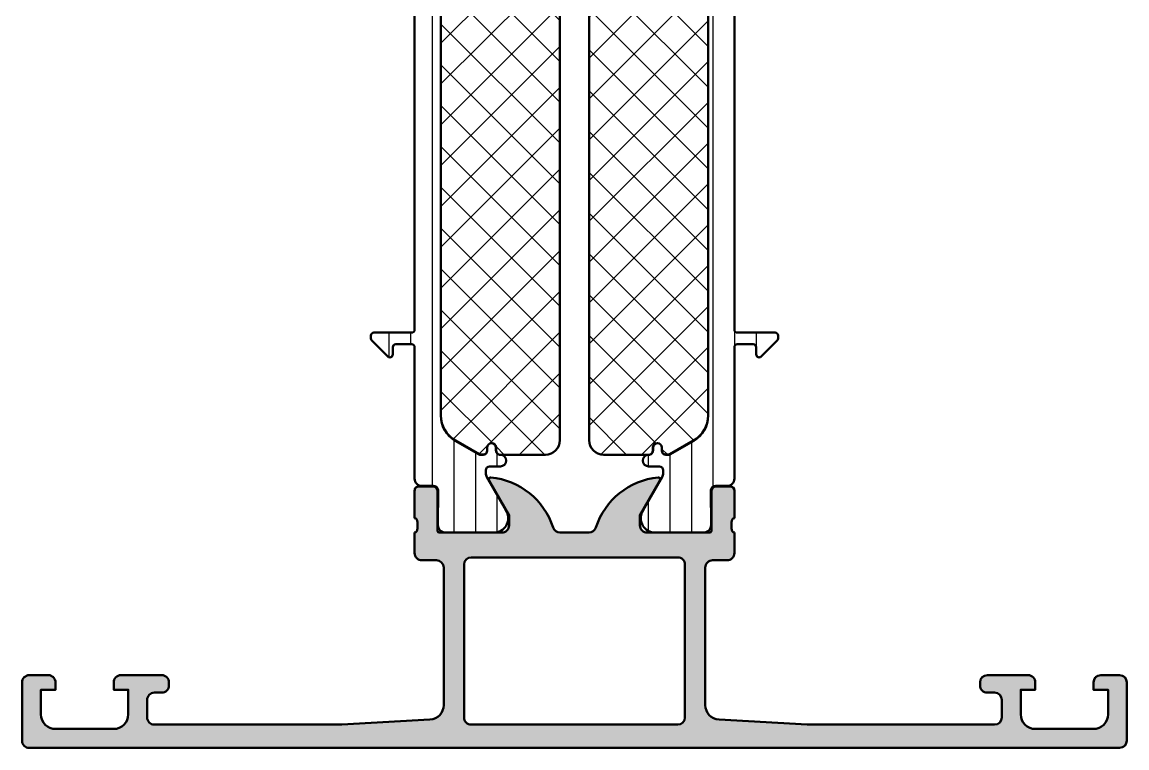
# Model space of a CAD drawing. Extents: x 0 to 76, y 0 to 99.8.
# Drawn here: x 0 to 76, y 0 to 49.9 of the extents above; entities that cross this region are included whole.
import ezdxf

# ---------------------------------------------------------------- set-up
doc = ezdxf.new("R2010")
doc.units = 0
for name, color, linetype, lineweight in [('0S-Alu contour', 7, 'Continuous', 50), ('0S-Alu hatch', 252, 'Continuous', 25), ('0S-Plastic contour', 254, 'Continuous', 50), ('0S-Plastic hatch', 253, 'Continuous', 25), ('0S-PT contour', 91, 'Continuous', 50), ('0S-PT hatch', 103, 'Continuous', 25)]:
    doc.layers.add(name, color=color, linetype=linetype, lineweight=lineweight)
pattern_1 = [(90, (0, 0), (-1.4859, 0), [])]
pattern_2 = [(135, (0, 0), (-1.403165018917055, -1.403165018917055), []), (225, (0, 0), (1.403165018917055, -1.403165018917055), [])]

# ---------------------------------------------------------------- blocks, each defined once
blk = doc.blocks.new('284611__1ABC6D96_1D42_48DE_B78B_A7A9B4398F55___48828522_964F_4CF4_84F3_9948AF1035FC_')
at = {"layer": '0S-Plastic hatch'}
h = blk.add_hatch(dxfattribs=at)
h.set_pattern_fill('ANSI31', color=256, scale=0.4680000000000001, angle=45, style=0)
h.set_pattern_definition(pattern_1)
edge = h.paths.add_edge_path()
edge.add_line((48.99999999999998, 73.59000567891636), (48.99999999999998, 64.55000000000754))
edge.add_arc((49.19999999999994, 64.55000000000753), 0.1999999999999602, 180, 269.9999999999919)
edge.add_line((49.19999999999991, 64.35000000000757), (50.29999999999596, 64.35000000000746))
edge.add_arc((50.29999999999605, 64.55000000000766), 0.2000000000001876, 269.9999999999735, 360)
edge.add_line((50.49999999999624, 64.55000000000763), (50.49999999999624, 65.05000000000751))
edge.add_ellipse((50.69999999999623, 65.05000000000753), major_axis=(-0.2000000000000028, 0), ratio=1, start_angle=224.9999999999943, end_angle=360, ccw=False)
edge.add_line((50.84142135623356, 65.19142135624483), (51.94142135623353, 64.09142135624484))
edge.add_ellipse((51.79999999999614, 63.95000000000745), major_axis=(-0.2000000000001101, 0), ratio=1, start_angle=180, end_angle=224.9999999999972, ccw=False)
edge.add_line((51.99999999999625, 63.95000000000724), (51.99999999999601, 63.75000000000738))
edge.add_ellipse((51.79999999999623, 63.75000000000731), major_axis=(-0.1999999999997897, 0), ratio=1, start_angle=89.99999999998369, end_angle=180, ccw=False)
edge.add_line((51.79999999999616, 63.55000000000752), (49.19999999999617, 63.55000000000751))
edge.add_arc((49.19999999999616, 63.35000000001129), 0.1999999999962227, 89.99999999999797, 180)
edge.add_line((48.99999999999994, 63.3500000000113), (49.00000000000001, 28.74999999999598))
edge.add_arc((49.19999999999618, 28.74999999999598), 0.199999999996173, 180, 270.0000000000021)
edge.add_line((49.19999999999618, 28.54999999999981), (51.79999999999618, 28.54999999999983))
edge.add_ellipse((51.79999999999623, 28.35000000000003), major_axis=(-0.1999999999997932, 0), ratio=1, start_angle=180, end_angle=270.0000000000122, ccw=False)
edge.add_line((51.99999999999601, 28.34999999999995), (51.99999999999625, 28.15000000000009))
edge.add_ellipse((51.79999999999617, 28.14999999999987), major_axis=(-0.2000000000000739, 0), ratio=1, start_angle=135.0000000000072, end_angle=180, ccw=False)
edge.add_line((51.94142135623355, 28.00857864376252), (50.84142135623356, 26.90857864376251))
edge.add_ellipse((50.69999999999623, 27.04999999999981), major_axis=(-0.2000000000000071, 0), ratio=1, start_angle=0, end_angle=135.0000000000036, ccw=False)
edge.add_line((50.49999999999624, 27.04999999999981), (50.49999999999624, 27.54999999999967))
edge.add_arc((50.29999999999605, 27.54999999999968), 0.2000000000001876, 0, 90.00000000002441)
edge.add_line((50.29999999999596, 27.74999999999987), (49.20000000000375, 27.74999999999977))
edge.add_arc((49.20000000000378, 27.549999999996), 0.2000000000037687, 90.00000000000813, 180)
edge.add_line((49.00000000000002, 27.549999999996), (49.00000000000002, 18.50999432108362))
edge.add_ellipse((48.50000267890918, 18.50999432108363), major_axis=(-0.4999973210908309, 0), ratio=1, start_angle=89.99969301797552, end_angle=180, ccw=False)
edge.add_line((48.5, 18.00999699999998), (47.68966866666667, 18.00999699999998))
edge.add_arc((47.68966866666668, 17.70999699999997), 0.3000000000000114, 90.00000000000136, 180)
edge.add_line((47.38966866666666, 17.70999699999997), (47.39000061706368, 15.30999861706367))
edge.add_ellipse((46.89000463962506, 15.30999597743859), major_axis=(-0.4999959774455833, 0), ratio=1, start_angle=89.99969751881412, end_angle=180.0003024817733, ccw=False)
edge.add_line((46.89000199999999, 14.80999999999997), (43.41346050190053, 14.80999999999997))
edge.add_ellipse((43.55577115089189, 15.79981807472283), major_axis=(-0.9999960709244831, 0), ratio=1, start_angle=-32.72701609983977, end_angle=81.81839194810021, ccw=False)
edge.add_line((42.71451850190053, 16.34045299999997), (44.03303535120478, 18.6241914866604))
edge.add_arc((43.60002263447442, 18.87419146095995), 0.4999999999999899, 330.0000034006552, 360.0057438232341)
edge.add_line((44.10002263196196, 18.87424158527375), (44.0999999999906, 19.0999999999824))
edge.add_arc((43.84999999997312, 19.09999999998249), 0.2500000000174793, 0, 89.99999999999349)
edge.add_line((43.84999999997314, 19.34999999999997), (43.09959336060901, 19.35))
edge.add_ellipse((43.09959336060901, 19.74925907311675), major_axis=(-0.3992590731167524, 0), ratio=1, start_angle=-90, end_angle=90, ccw=False)
edge.add_arc((43.09959336060908, 20.45000000000003), 0.3014818537665249, 269.9999999999892, 360)
edge.add_line((43.40107521437561, 20.44999999999994), (43.4010752143756, 20.65057079528623))
edge.add_ellipse((43.70050441908936, 20.6505707952862), major_axis=(-0.2994292047137605, 0), ratio=1, start_angle=180, end_angle=360, ccw=False)
edge.add_line((43.99993362380313, 20.6505707952862), (43.99993362380313, 20.44999999999994))
edge.add_arc((44.29993362380307, 20.44999999999995), 0.2999999999999474, 180, 266.6063607285442)
edge.add_line((44.28217495791463, 20.1505260782875), (44.46501280946055, 20.15052607828744))
edge.add_arc((44.4650128094603, 20.35052607828743), 0.1999999999999886, 270.0000000000712, 300.0000000000682)
edge.add_line((44.5650128094605, 20.17732099753067), (46.2, 21.12128129211019))
edge.add_arc((45.20000000000005, 22.85333209967905), 1.999999999999963, 299.9999999999989, 360)
edge.add_line((47.20000000000001, 22.85333209967903), (47.2, 69.24666790036815))
edge.add_arc((45.20000000000012, 69.24666790036811), 1.999999999999886, 0, 60.00000000000095)
edge.add_line((46.20000000000003, 70.9787187079369), (44.56501280946051, 71.92267900251662))
edge.add_arc((44.46501280946054, 71.74947392175964), 0.2000000000000472, 60.00000000001675, 90.0000000000122)
edge.add_line((44.4650128094605, 71.9494739217597), (44.28217495791465, 71.94947392175965))
edge.add_arc((44.29993362380307, 71.65000000004719), 0.2999999999999496, 93.39363927145294, 180)
edge.add_line((43.99993362380313, 71.65000000004721), (43.99993362380312, 71.44942920476097))
edge.add_ellipse((43.70050441908936, 71.44942920476096), major_axis=(-0.2994292047137605, 0), ratio=1, start_angle=0, end_angle=180, ccw=False)
edge.add_line((43.4010752143756, 71.44942920476092), (43.4010752143756, 71.65000000004713))
edge.add_arc((43.09959336060904, 71.65000000004706), 0.3014818537665604, 0, 90.00000000000406)
edge.add_ellipse((43.09959336060901, 72.35074092693038), major_axis=(-0.3992590731167667, 0), ratio=1, start_angle=-89.99999999999898, end_angle=90.00000000000102, ccw=False)
edge.add_line((43.09959336060901, 72.75000000004712), (43.84999999997311, 72.75000000004721))
edge.add_arc((43.84999999997313, 73.00000000006469), 0.2500000000174651, 269.9999999999951, 360)
edge.add_line((44.0999999999906, 73.00000000006469), (44.10002263196195, 73.22575841472624))
edge.add_arc((43.60002263447445, 73.22580853904005), 0.4999999999999393, 359.9942561767659, 389.9999965993448)
edge.add_line((44.03303535120477, 73.47580851333957), (42.71451850190053, 75.75954699999998))
edge.add_ellipse((43.55577115089189, 76.30018192527712), major_axis=(-0.9999960709244742, 0), ratio=1, start_angle=-81.8183919481005, end_angle=32.727016099839375, ccw=False)
edge.add_line((43.41346050190053, 77.28999999999996), (46.89000199999997, 77.28999999999999))
edge.add_ellipse((46.89000463962504, 76.79000402256133), major_axis=(-0.4999959774456259, 0), ratio=1, start_angle=179.9996975182268, end_angle=270.00030248118503, ccw=False)
edge.add_line((47.39000061706369, 76.79000138293628), (47.38966866666666, 74.39000299999998))
edge.add_arc((47.68966866666665, 74.39000299999998), 0.2999999999999829, 180, 270.0000000000013)
edge.add_line((47.68966866666666, 74.090003), (48.50000000000001, 74.09000299999997))
edge.add_ellipse((48.50000267890919, 73.59000567891636), major_axis=(-0.4999973210907883, 0), ratio=1, start_angle=180, end_angle=270.0003069820254, ccw=False)
at = {"layer": '0S-Plastic contour', "color": 7}
for points in [[(43.41346050190053, 77.28999999999996), (46.89000199999997, 77.28999999999999)], [(47.39000061706369, 76.79000138293628), (47.38966866666666, 74.39000299999998)], [(44.03303535120477, 73.47580851333957), (42.71451850190053, 75.75954699999998)], [(47.68966866666666, 74.090003), (48.50000000000001, 74.09000299999997)], [(44.0999999999906, 73.00000000006469), (44.10002263196195, 73.22575841472624)], [(48.99999999999998, 73.59000567891636), (48.99999999999998, 64.55000000000754)], [(43.09959336060901, 72.75000000004712), (43.84999999997311, 72.75000000004721)], [(43.4010752143756, 71.44942920476092), (43.4010752143756, 71.65000000004713)], [(43.99993362380313, 71.65000000004721), (43.99993362380312, 71.44942920476097)], [(44.4650128094605, 71.9494739217597), (44.28217495791465, 71.94947392175965)], [(46.20000000000003, 70.9787187079369), (44.56501280946051, 71.92267900251662)], [(47.20000000000001, 22.85333209967903), (47.2, 69.24666790036815)], [(50.49999999999624, 64.55000000000763), (50.49999999999624, 65.05000000000751)], [(50.84142135623356, 65.19142135624483), (51.94142135623353, 64.09142135624484)], [(49.19999999999991, 64.35000000000757), (50.29999999999596, 64.35000000000746)], [(51.99999999999625, 63.95000000000724), (51.99999999999601, 63.75000000000738)], [(48.99999999999994, 63.3500000000113), (49.00000000000001, 28.74999999999598)], [(51.79999999999616, 63.55000000000752), (49.19999999999617, 63.55000000000751)], [(49.19999999999618, 28.54999999999981), (51.79999999999618, 28.54999999999983)], [(51.99999999999601, 28.34999999999995), (51.99999999999625, 28.15000000000009)], [(49.00000000000002, 27.549999999996), (49.00000000000002, 18.50999432108362)], [(50.29999999999596, 27.74999999999987), (49.20000000000375, 27.74999999999977)], [(50.49999999999624, 27.04999999999981), (50.49999999999624, 27.54999999999967)], [(51.94142135623355, 28.00857864376252), (50.84142135623356, 26.90857864376251)], [(43.40107521437561, 20.44999999999994), (43.4010752143756, 20.65057079528623)], [(43.99993362380313, 20.6505707952862), (43.99993362380313, 20.44999999999994)], [(44.5650128094605, 20.17732099753067), (46.2, 21.12128129211019)], [(44.28217495791463, 20.1505260782875), (44.46501280946055, 20.15052607828744)], [(43.84999999997314, 19.34999999999997), (43.09959336060901, 19.35)], [(44.10002263196196, 18.87424158527375), (44.0999999999906, 19.0999999999824)], [(42.71451850190053, 16.34045299999997), (44.03303535120478, 18.6241914866604)], [(47.38966866666666, 17.70999699999997), (47.39000061706368, 15.30999861706367)], [(48.5, 18.00999699999998), (47.68966866666667, 18.00999699999998)], [(46.89000199999999, 14.80999999999997), (43.41346050190053, 14.80999999999997)]]:
    blk.add_lwpolyline(points, dxfattribs=at)
at = {"layer": '0S-Plastic contour', "color": 7, "extrusion": (0, 0, -1)}
for centre, radius, start, end in [((-43.55577115089189, 76.30018192527712), 0.9999960709244742, 327.2729839001606, 81.81839194810057), ((-46.89000463962504, 76.79000402256133), 0.4999959774456259, 89.99969751881494, 180.0003024817733), ((-48.50000267890919, 73.59000567891636), 0.4999973210907883, 89.99969301797461, 180), ((-43.09959336060901, 72.35074092693038), 0.3992590731167667, 269.999999999999, 89.99999999999898), ((-43.70050441908936, 71.44942920476096), 0.2994292047137605, 180, 0), ((-50.69999999999623, 65.05000000000753), 0.2000000000000028, 0, 135.0000000000057), ((-51.79999999999614, 63.95000000000745), 0.2000000000001101, 135.0000000000028, 180), ((-51.79999999999623, 63.75000000000731), 0.1999999999997897, 180, 270.0000000000163), ((-51.79999999999623, 28.35000000000003), 0.1999999999997932, 89.99999999998779, 180), ((-51.79999999999617, 28.14999999999987), 0.2000000000000739, 180, 224.9999999999928), ((-50.69999999999623, 27.04999999999981), 0.2000000000000071, 224.9999999999964, 0), ((-43.70050441908936, 20.6505707952862), 0.2994292047137605, 0, 180), ((-43.09959336060901, 19.74925907311675), 0.3992590731167524, 270, 90), ((-48.50000267890918, 18.50999432108363), 0.4999973210908309, 180, 270.0003069820245), ((-43.55577115089189, 15.79981807472283), 0.9999960709244831, 278.1816080518998, 32.72701609983985), ((-46.89000463962506, 15.30999597743859), 0.4999959774455833, 179.9996975182267, 270.0003024811859)]:
    blk.add_arc(centre, radius, start, end, dxfattribs=at)
at = {"layer": '0S-Plastic contour', "color": 7}
for centre, radius, start, end in [((47.68966866666665, 74.39000299999998), 0.2999999999999829, 180, 270.0000000000013), ((43.84999999997313, 73.00000000006469), 0.2500000000174651, 269.9999999999951, 0), ((43.60002263447445, 73.22580853904005), 0.4999999999999393, 359.9942561767659, 29.99999659934479), ((43.09959336060904, 71.65000000004706), 0.3014818537665604, 0, 90.00000000000406), ((44.29993362380307, 71.65000000004719), 0.2999999999999496, 93.39363927145294, 180), ((44.46501280946054, 71.74947392175964), 0.2000000000000472, 60.00000000001675, 90.0000000000122), ((45.20000000000012, 69.24666790036811), 1.999999999999886, 0, 60.00000000000095), ((49.19999999999994, 64.55000000000753), 0.1999999999999602, 180, 269.9999999999919), ((50.29999999999605, 64.55000000000766), 0.2000000000001876, 269.9999999999735, 0), ((49.19999999999616, 63.35000000001129), 0.1999999999962227, 89.99999999999797, 180), ((49.19999999999618, 28.74999999999598), 0.199999999996173, 180, 270.0000000000021), ((49.20000000000378, 27.549999999996), 0.2000000000037687, 90.00000000000813, 180), ((50.29999999999605, 27.54999999999968), 0.2000000000001876, 0, 90.00000000002441), ((45.20000000000005, 22.85333209967905), 1.999999999999963, 299.9999999999989, 0), ((43.09959336060908, 20.45000000000003), 0.3014818537665249, 269.9999999999892, 0), ((44.29993362380307, 20.44999999999995), 0.2999999999999474, 180, 266.6063607285442), ((44.4650128094603, 20.35052607828743), 0.1999999999999886, 270.0000000000712, 300.0000000000682), ((43.84999999997312, 19.09999999998249), 0.2500000000174793, 0, 89.99999999999349), ((43.60002263447442, 18.87419146095995), 0.4999999999999899, 330.0000034006552, 0.0057438232341285), ((47.68966866666668, 17.70999699999997), 0.3000000000000114, 90.00000000000136, 180)]:
    blk.add_arc(centre, radius, start, end, dxfattribs=at)
blk = doc.blocks.new('284611__B5E89534_F81C_4F9C_BC76_E27C38436B79___E66BEAA4_BAEE_4CB1_8D9A_259A2D4CEC82_')
at = {"layer": '0S-Plastic hatch'}
h = blk.add_hatch(dxfattribs=at)
h.set_pattern_fill('ANSI31', color=256, scale=0.4680000000000001, angle=45, style=0)
h.set_pattern_definition(pattern_1)
edge = h.paths.add_edge_path()
edge.add_line((27.00000000000002, 73.59000567891636), (27.00000000000001, 64.55000000000754))
edge.add_ellipse((26.80000000000003, 64.55000000000754), major_axis=(-0.1999999999999815, 0), ratio=1, start_angle=90.00000000001529, end_angle=180, ccw=False)
edge.add_line((26.80000000000009, 64.35000000000757), (25.70000000000405, 64.35000000000746))
edge.add_ellipse((25.70000000000398, 64.55000000000767), major_axis=(-0.200000000000216, 0), ratio=1, start_angle=0, end_angle=90.0000000000204, ccw=False)
edge.add_line((25.50000000000377, 64.55000000000763), (25.50000000000377, 65.05000000000751))
edge.add_arc((25.30000000000376, 65.05000000000751), 0.2000000000000135, 0, 135.0000000000007)
edge.add_line((25.15857864376644, 65.19142135624483), (24.05857864376647, 64.09142135624484))
edge.add_arc((24.20000000000383, 63.95000000000746), 0.200000000000075, 134.9999999999964, 180)
edge.add_line((24.00000000000375, 63.95000000000724), (24.000000000004, 63.75000000000738))
edge.add_arc((24.20000000000379, 63.75000000000732), 0.1999999999998039, 180, 270.0000000000143)
edge.add_line((24.20000000000384, 63.55000000000752), (26.80000000000384, 63.55000000000751))
edge.add_ellipse((26.80000000000384, 63.35000000001129), major_axis=(-0.1999999999962227, 0), ratio=1, start_angle=180, end_angle=270.000000000001, ccw=False)
edge.add_line((27.00000000000007, 63.3500000000113), (26.99999999999999, 28.74999999999598))
edge.add_ellipse((26.80000000000383, 28.74999999999597), major_axis=(-0.1999999999961588, 0), ratio=1, start_angle=89.9999999999979, end_angle=180, ccw=False)
edge.add_line((26.80000000000383, 28.54999999999981), (24.20000000000382, 28.54999999999983))
edge.add_arc((24.20000000000379, 28.35000000000003), 0.1999999999997932, 89.99999999998983, 180)
edge.add_line((24.000000000004, 28.34999999999995), (24.00000000000375, 28.15000000000009))
edge.add_arc((24.20000000000379, 28.14999999999985), 0.2000000000000348, 180, 224.9999999999985)
edge.add_line((24.05857864376645, 28.00857864376252), (25.15857864376644, 26.90857864376251))
edge.add_arc((25.30000000000376, 27.04999999999982), 0.2000000000000071, 224.9999999999978, 360)
edge.add_line((25.50000000000377, 27.04999999999981), (25.50000000000377, 27.54999999999967))
edge.add_ellipse((25.70000000000396, 27.54999999999967), major_axis=(-0.2000000000001911, 0), ratio=1, start_angle=269.9999999999746, end_angle=360, ccw=False)
edge.add_line((25.70000000000405, 27.74999999999987), (26.79999999999625, 27.74999999999977))
edge.add_ellipse((26.79999999999622, 27.54999999999599), major_axis=(-0.2000000000037723, 0), ratio=1, start_angle=180, end_angle=269.99999999999187, ccw=False)
edge.add_line((26.99999999999999, 27.549999999996), (26.99999999999999, 18.50999432108362))
edge.add_arc((27.4999973210908, 18.50999432108362), 0.4999973210908167, 180, 270.0003069820266)
edge.add_line((27.5, 18.00999699999998), (28.31033133333334, 18.00999699999998))
edge.add_ellipse((28.31033133333333, 17.70999699999997), major_axis=(-0.3000000000000043, 0), ratio=1, start_angle=180, end_angle=269.9999999999993, ccw=False)
edge.add_line((28.61033133333334, 17.70999699999997), (28.60999938293632, 15.30999861706367))
edge.add_arc((29.10999536037493, 15.30999597743859), 0.4999959774455833, 179.9996975182267, 270.0003024811859)
edge.add_line((29.10999800000001, 14.80999999999997), (32.58653949809948, 14.80999999999997))
edge.add_arc((32.44422884910813, 15.79981807472282), 0.9999960709244785, 278.1816080518995, 392.7270160998404)
edge.add_line((33.28548149809948, 16.34045299999997), (31.96696464879522, 18.6241914866604))
edge.add_ellipse((32.39997736552562, 18.87419146095996), major_axis=(-0.5000000000000199, 0), ratio=1, start_angle=-0.005743823234126921, end_angle=29.999996599344172, ccw=False)
edge.add_line((31.89997736803804, 18.87424158527375), (31.9000000000094, 19.0999999999824))
edge.add_ellipse((32.15000000002687, 19.0999999999825), major_axis=(-0.2500000000174722, 0), ratio=1, start_angle=270.0000000000049, end_angle=360, ccw=False)
edge.add_line((32.15000000002685, 19.34999999999997), (32.90040663939098, 19.35))
edge.add_arc((32.90040663939098, 19.74925907311675), 0.3992590731167524, 270, 450)
edge.add_ellipse((32.90040663939092, 20.45000000000002), major_axis=(-0.3014818537665178, 0), ratio=1, start_angle=0, end_angle=90.00000000001222, ccw=False)
edge.add_line((32.5989247856244, 20.44999999999994), (32.5989247856244, 20.65057079528623))
edge.add_arc((32.29949558091064, 20.6505707952862), 0.2994292047137605, 0, 180)
edge.add_line((32.00006637619688, 20.65057079528617), (32.00006637619688, 20.44999999999994))
edge.add_ellipse((31.70006637619693, 20.44999999999994), major_axis=(-0.2999999999999439, 0), ratio=1, start_angle=93.39363927145251, end_angle=180, ccw=False)
edge.add_line((31.71782504208535, 20.1505260782875), (31.53498719053946, 20.15052607828744))
edge.add_ellipse((31.5349871905397, 20.35052607828742), major_axis=(-0.1999999999999815, 0), ratio=1, start_angle=59.99999999993082, end_angle=89.99999999993082, ccw=False)
edge.add_line((31.4349871905395, 20.17732099753067), (29.8, 21.12128129211019))
edge.add_ellipse((30.79999999999997, 22.85333209967906), major_axis=(-1.999999999999982, 0), ratio=1, start_angle=0, end_angle=60.00000000000068, ccw=False)
edge.add_line((28.79999999999999, 22.85333209967903), (28.8, 69.24666790036815))
edge.add_ellipse((30.79999999999988, 69.24666790036811), major_axis=(-1.999999999999882, 0), ratio=1, start_angle=299.99999999999903, end_angle=360, ccw=False)
edge.add_line((29.79999999999997, 70.9787187079369), (31.43498719053949, 71.92267900251662))
edge.add_ellipse((31.53498719053946, 71.74947392175967), major_axis=(-0.2000000000000313, 0), ratio=1, start_angle=269.99999999998477, end_angle=299.9999999999835, ccw=False)
edge.add_line((31.53498719053951, 71.9494739217597), (31.71782504208535, 71.94947392175965))
edge.add_ellipse((31.70006637619693, 71.6500000000472), major_axis=(-0.2999999999999496, 0), ratio=1, start_angle=180, end_angle=266.6063607285469, ccw=False)
edge.add_line((32.00006637619688, 71.65000000004721), (32.00006637619688, 71.44942920476097))
edge.add_arc((32.29949558091064, 71.44942920476096), 0.2994292047137605, 180, 360)
edge.add_line((32.5989247856244, 71.44942920476095), (32.5989247856244, 71.65000000004713))
edge.add_ellipse((32.90040663939098, 71.65000000004704), major_axis=(-0.3014818537665818, 0), ratio=1, start_angle=269.99999999999864, end_angle=360, ccw=False)
edge.add_arc((32.90040663939099, 72.35074092693037), 0.3992590731167667, 270, 450)
edge.add_line((32.90040663939099, 72.75000000004712), (32.15000000002689, 72.75000000004721))
edge.add_ellipse((32.15000000002686, 73.00000000006466), major_axis=(-0.2500000000174509, 0), ratio=1, start_angle=0, end_angle=90.00000000000648, ccw=False)
edge.add_line((31.9000000000094, 73.0000000000647), (31.89997736803805, 73.22575841472624))
edge.add_ellipse((32.39997736552555, 73.22580853904003), major_axis=(-0.4999999999999464, 0), ratio=1, start_angle=-29.99999659934622, end_angle=0.005743823234126921, ccw=False)
edge.add_line((31.96696464879523, 73.47580851333957), (33.28548149809947, 75.75954699999998))
edge.add_arc((32.44422884910812, 76.30018192527713), 0.9999960709244565, 327.2729839001598, 441.8183919481008)
edge.add_line((32.58653949809946, 77.28999999999996), (29.10999800000003, 77.28999999999999))
edge.add_arc((29.10999536037495, 76.79000402256135), 0.4999959774456117, 89.99969751881414, 180.0003024817733)
edge.add_line((28.60999938293631, 76.79000138293628), (28.61033133333334, 74.39000299999998))
edge.add_ellipse((28.31033133333333, 74.390003), major_axis=(-0.3000000000000043, 0), ratio=1, start_angle=90.00000000000199, end_angle=180, ccw=False)
edge.add_line((28.31033133333334, 74.090003), (27.5, 74.09000299999997))
edge.add_arc((27.4999973210908, 73.59000567891637), 0.4999973210907741, 89.99969301797381, 180)
at = {"layer": '0S-Plastic contour', "color": 7}
for points in [[(28.60999938293631, 76.79000138293628), (28.61033133333334, 74.39000299999998)], [(32.58653949809946, 77.28999999999996), (29.10999800000003, 77.28999999999999)], [(31.96696464879523, 73.47580851333957), (33.28548149809947, 75.75954699999998)], [(28.31033133333334, 74.090003), (27.5, 74.09000299999997)], [(27.00000000000002, 73.59000567891636), (27.00000000000001, 64.55000000000754)], [(31.9000000000094, 73.0000000000647), (31.89997736803805, 73.22575841472624)], [(32.90040663939099, 72.75000000004712), (32.15000000002689, 72.75000000004721)], [(29.79999999999997, 70.9787187079369), (31.43498719053949, 71.92267900251662)], [(31.53498719053951, 71.9494739217597), (31.71782504208535, 71.94947392175965)], [(32.00006637619688, 71.65000000004721), (32.00006637619688, 71.44942920476097)], [(32.5989247856244, 71.44942920476095), (32.5989247856244, 71.65000000004713)], [(28.79999999999999, 22.85333209967903), (28.8, 69.24666790036815)], [(25.15857864376644, 65.19142135624483), (24.05857864376647, 64.09142135624484)], [(25.50000000000377, 64.55000000000763), (25.50000000000377, 65.05000000000751)], [(24.00000000000375, 63.95000000000724), (24.000000000004, 63.75000000000738)], [(26.80000000000009, 64.35000000000757), (25.70000000000405, 64.35000000000746)], [(24.20000000000384, 63.55000000000752), (26.80000000000384, 63.55000000000751)], [(27.00000000000007, 63.3500000000113), (26.99999999999999, 28.74999999999598)], [(24.000000000004, 28.34999999999995), (24.00000000000375, 28.15000000000009)], [(26.80000000000383, 28.54999999999981), (24.20000000000382, 28.54999999999983)], [(24.05857864376645, 28.00857864376252), (25.15857864376644, 26.90857864376251)], [(25.50000000000377, 27.04999999999981), (25.50000000000377, 27.54999999999967)], [(25.70000000000405, 27.74999999999987), (26.79999999999625, 27.74999999999977)], [(26.99999999999999, 27.549999999996), (26.99999999999999, 18.50999432108362)], [(31.4349871905395, 20.17732099753067), (29.8, 21.12128129211019)], [(32.00006637619688, 20.65057079528617), (32.00006637619688, 20.44999999999994)], [(32.5989247856244, 20.44999999999994), (32.5989247856244, 20.65057079528623)], [(31.71782504208535, 20.1505260782875), (31.53498719053946, 20.15052607828744)], [(31.89997736803804, 18.87424158527375), (31.9000000000094, 19.0999999999824)], [(32.15000000002685, 19.34999999999997), (32.90040663939098, 19.35)], [(33.28548149809948, 16.34045299999997), (31.96696464879522, 18.6241914866604)], [(27.5, 18.00999699999998), (28.31033133333334, 18.00999699999998)], [(28.61033133333334, 17.70999699999997), (28.60999938293632, 15.30999861706367)], [(29.10999800000001, 14.80999999999997), (32.58653949809948, 14.80999999999997)]]:
    blk.add_lwpolyline(points, dxfattribs=at)
for centre, radius, start, end in [((29.10999536037495, 76.79000402256135), 0.4999959774456117, 89.99969751881414, 180.0003024817733), ((32.44422884910812, 76.30018192527713), 0.9999960709244565, 327.2729839001598, 81.81839194810085), ((27.4999973210908, 73.59000567891637), 0.4999973210907741, 89.99969301797381, 180), ((32.90040663939099, 72.35074092693037), 0.3992590731167667, 270, 90), ((32.29949558091064, 71.44942920476096), 0.2994292047137605, 180, 0), ((25.30000000000376, 65.05000000000751), 0.2000000000000135, 0, 135.0000000000007), ((24.20000000000383, 63.95000000000746), 0.200000000000075, 134.9999999999964, 180), ((24.20000000000379, 63.75000000000732), 0.1999999999998039, 180, 270.0000000000143), ((24.20000000000379, 28.35000000000003), 0.1999999999997932, 89.99999999998983, 180), ((24.20000000000379, 28.14999999999985), 0.2000000000000348, 180, 224.9999999999985), ((25.30000000000376, 27.04999999999982), 0.2000000000000071, 224.9999999999978, 0), ((32.29949558091064, 20.6505707952862), 0.2994292047137605, 0, 180), ((32.90040663939098, 19.74925907311675), 0.3992590731167524, 270, 90), ((27.4999973210908, 18.50999432108362), 0.4999973210908167, 180, 270.0003069820266), ((32.44422884910813, 15.79981807472282), 0.9999960709244785, 278.1816080518995, 32.72701609984042), ((29.10999536037493, 15.30999597743859), 0.4999959774455833, 179.9996975182267, 270.0003024811859)]:
    blk.add_arc(centre, radius, start, end, dxfattribs=at)
at = {"layer": '0S-Plastic contour', "color": 7, "extrusion": (0, 0, -1)}
for centre, radius, start, end in [((-28.31033133333333, 74.390003), 0.3000000000000043, 180, 269.999999999998), ((-32.39997736552555, 73.22580853904003), 0.4999999999999464, 359.9942561767659, 29.9999965993462), ((-32.15000000002686, 73.00000000006466), 0.2500000000174509, 269.9999999999935, 0), ((-31.53498719053946, 71.74947392175967), 0.2000000000000313, 60.00000000001647, 90.00000000001525), ((-31.70006637619693, 71.6500000000472), 0.2999999999999496, 93.3936392714531, 180), ((-32.90040663939098, 71.65000000004704), 0.3014818537665818, 0, 90.00000000000134), ((-30.79999999999988, 69.24666790036811), 1.999999999999882, 0, 60.00000000000095), ((-25.70000000000398, 64.55000000000767), 0.200000000000216, 269.9999999999796, 0), ((-26.80000000000003, 64.55000000000754), 0.1999999999999815, 180, 269.9999999999847), ((-26.80000000000384, 63.35000000001129), 0.1999999999962227, 89.99999999999898, 180), ((-26.80000000000383, 28.74999999999597), 0.1999999999961588, 180, 270.0000000000021), ((-25.70000000000396, 27.54999999999967), 0.2000000000001911, 0, 90.00000000002542), ((-26.79999999999622, 27.54999999999599), 0.2000000000037723, 90.00000000000813, 180), ((-30.79999999999997, 22.85333209967906), 1.999999999999982, 299.9999999999993, 0), ((-31.5349871905397, 20.35052607828742), 0.1999999999999815, 270.0000000000692, 300.0000000000692), ((-31.70006637619693, 20.44999999999994), 0.2999999999999439, 180, 266.6063607285475), ((-32.90040663939092, 20.45000000000002), 0.3014818537665178, 269.9999999999878, 0), ((-32.15000000002687, 19.0999999999825), 0.2500000000174722, 0, 89.99999999999511), ((-32.39997736552562, 18.87419146095996), 0.5000000000000199, 330.0000034006558, 0.0057438232341285), ((-28.31033133333333, 17.70999699999997), 0.3000000000000043, 90.00000000000067, 180)]:
    blk.add_arc(centre, radius, start, end, dxfattribs=at)
blk = doc.blocks.new('441950__BDA08971_BE68_4DD6_9B54_F394F1C5DF76_')
at = {"layer": '0S-PT hatch'}
h = blk.add_hatch(dxfattribs=at)
h.set_pattern_fill('ANSI37', color=256, scale=0.625, angle=90, style=0)
h.set_pattern_definition(pattern_2)
edge = h.paths.add_edge_path()
edge.add_arc((36.00000000000004, 21.14979668028089), 0.9899999999999629, 270.0000000000021, 360)
edge.add_line((36.99000000000001, 21.14979668028092), (36.99, 70.95020331971907))
edge.add_arc((36.00000000000004, 70.95020331971905), 0.9899999999999664, 0, 90.00000000100214)
edge.add_line((35.99999999998272, 71.94020331971902), (32.90040663939105, 71.94020331969547))
edge.add_arc((32.90040663939102, 71.64979668030446), 0.2904066393910085, 89.999999999993, 180)
edge.add_line((32.61000000000001, 71.64979668030449), (32.61, 71.44922588506543))
edge.add_ellipse((32.30003318809844, 71.44922588506543), major_axis=(-0.3099668119015604, 0), ratio=1, start_angle=0, end_angle=180, ccw=False)
edge.add_line((31.99006637619688, 71.44922588506543), (31.99006637619687, 71.64979668035167))
edge.add_arc((31.70006637619688, 71.64979668035168), 0.2899999999999991, 0, 86.54832819377982)
edge.add_line((31.71752629167189, 71.93927060206417), (31.53498719053951, 71.93927060206416))
edge.add_arc((31.53498719053954, 71.74927060206421), 0.1899999999999409, 90.00000000000644, 120.0000000000073)
edge.add_line((31.43998719053954, 71.9138154287832), (29.80499999999999, 70.96985513420363))
edge.add_arc((30.79999999999998, 69.24646458067261), 1.989999999999984, 120.0000000000001, 180)
edge.add_line((28.81, 69.24646458067261), (28.80999999999999, 22.85312877998356))
edge.add_arc((30.79999999999998, 22.85312877998357), 1.989999999999987, 180, 240.0000000000003)
edge.add_line((29.805, 21.12973822645254), (31.43998719053954, 20.18577793187297))
edge.add_arc((31.53498719053955, 20.35032275859201), 0.1899999999999984, 239.9999999999951, 269.9999999999957)
edge.add_line((31.53498719053953, 20.16032275859201), (31.71752629167173, 20.16032275859201))
edge.add_arc((31.70006637619688, 20.4497966803045), 0.2899999999999906, 273.4516718061873, 360)
edge.add_line((31.99006637619687, 20.4497966803045), (31.99006637619687, 20.65036747559074))
edge.add_ellipse((32.29949558091064, 20.65036747559074), major_axis=(-0.3094292047137621, 0), ratio=1, start_angle=180, end_angle=360, ccw=False)
edge.add_line((32.6089247856244, 20.65036747559074), (32.6089247856244, 20.4497966803045))
edge.add_arc((32.8989247856244, 20.4497966803045), 0.2900000000000062, 180, 270)
edge.add_line((32.8989247856244, 20.15979668030449), (36.00000000000008, 20.15979668028093))
at = {"layer": '0S-PT contour', "color": 7}
for points in [[(31.43998719053954, 71.9138154287832), (29.80499999999999, 70.96985513420363)], [(31.71752629167189, 71.93927060206417), (31.53498719053951, 71.93927060206416)], [(31.99006637619688, 71.44922588506543), (31.99006637619687, 71.64979668035167)], [(32.61000000000001, 71.64979668030449), (32.61, 71.44922588506543)], [(35.99999999998272, 71.94020331971902), (32.90040663939105, 71.94020331969547)], [(36.99000000000001, 21.14979668028092), (36.99, 70.95020331971907)], [(28.81, 69.24646458067261), (28.80999999999999, 22.85312877998356)], [(29.805, 21.12973822645254), (31.43998719053954, 20.18577793187297)], [(31.99006637619687, 20.4497966803045), (31.99006637619687, 20.65036747559074)], [(32.6089247856244, 20.65036747559074), (32.6089247856244, 20.4497966803045)], [(31.53498719053953, 20.16032275859201), (31.71752629167173, 20.16032275859201)], [(32.8989247856244, 20.15979668030449), (36.00000000000008, 20.15979668028093)]]:
    blk.add_lwpolyline(points, dxfattribs=at)
for centre, radius, start, end in [((31.53498719053954, 71.74927060206421), 0.1899999999999409, 90.00000000000644, 120.0000000000073), ((31.70006637619688, 71.64979668035168), 0.2899999999999991, 0, 86.54832819377982), ((32.90040663939102, 71.64979668030446), 0.2904066393910085, 89.999999999993, 180), ((36.00000000000004, 70.95020331971905), 0.9899999999999664, 0, 90.00000000100214), ((30.79999999999998, 69.24646458067261), 1.989999999999984, 120.0000000000001, 180), ((30.79999999999998, 22.85312877998357), 1.989999999999987, 180, 240.0000000000003), ((36.00000000000004, 21.14979668028089), 0.9899999999999629, 270.0000000000021, 0), ((31.53498719053955, 20.35032275859201), 0.1899999999999984, 239.9999999999951, 269.9999999999957), ((31.70006637619688, 20.4497966803045), 0.2899999999999906, 273.4516718061873, 0), ((32.8989247856244, 20.4497966803045), 0.2900000000000062, 180, 270)]:
    blk.add_arc(centre, radius, start, end, dxfattribs=at)
at = {"layer": '0S-PT contour', "color": 7, "extrusion": (0, 0, -1)}
for centre, radius, start, end in [((-32.30003318809844, 71.44922588506543), 0.3099668119015604, 180, 0), ((-32.29949558091064, 20.65036747559074), 0.3094292047137621, 0, 180)]:
    blk.add_arc(centre, radius, start, end, dxfattribs=at)
blk = doc.blocks.new('441950__43CE55D3_06FB_4BA8_859B_03199B22262C_')
at = {"layer": '0S-PT hatch'}
h = blk.add_hatch(dxfattribs=at)
h.set_pattern_fill('ANSI37', color=256, scale=0.625, angle=90, style=0)
h.set_pattern_definition(pattern_2)
edge = h.paths.add_edge_path()
edge.add_line((39.99999999999992, 20.15979668028093), (43.10107521437561, 20.15979668030449))
edge.add_arc((43.1010752143756, 20.4497966803045), 0.2900000000000133, 270.0000000000014, 360)
edge.add_line((43.3910752143756, 20.4497966803045), (43.3910752143756, 20.65036747559074))
edge.add_ellipse((43.70050441908936, 20.65036747559074), major_axis=(-0.3094292047137586, 0), ratio=1, start_angle=180, end_angle=360, ccw=False)
edge.add_line((44.00993362380313, 20.65036747559074), (44.00993362380313, 20.4497966803045))
edge.add_arc((44.29993362380311, 20.4497966803045), 0.289999999999992, 180, 266.5483281938149)
edge.add_line((44.28247370832828, 20.16032275859201), (44.46501280946047, 20.16032275859201))
edge.add_arc((44.46501280946047, 20.350322758592), 0.1899999999999871, 270.0000000000021, 300.0000000000016)
edge.add_line((44.56001280946046, 20.18577793187297), (46.19500000000001, 21.12973822645254))
edge.add_arc((45.20000000000003, 22.85312877998357), 1.989999999999987, 299.9999999999994, 360)
edge.add_line((47.19000000000002, 22.85312877998356), (47.19, 69.24646458067261))
edge.add_arc((45.20000000000002, 69.24646458067261), 1.98999999999998, 0, 60.00000000000003)
edge.add_line((46.19500000000001, 70.96985513420363), (44.56001280946045, 71.9138154287832))
edge.add_arc((44.46501280946047, 71.74927060206423), 0.1899999999999257, 59.99999999999241, 89.99999999999358)
edge.add_line((44.46501280946049, 71.93927060206416), (44.28247370832806, 71.93927060206416))
edge.add_arc((44.29993362380313, 71.64979668035167), 0.2900000000000041, 93.45167180623139, 180)
edge.add_line((44.00993362380313, 71.64979668035167), (44.00993362380312, 71.44922588506543))
edge.add_ellipse((43.69996681190156, 71.44922588506543), major_axis=(-0.3099668119015604, 0), ratio=1, start_angle=0, end_angle=180, ccw=False)
edge.add_line((43.39, 71.44922588506543), (43.38999999999999, 71.64979668030449))
edge.add_arc((43.09959336060898, 71.64979668030446), 0.2904066393910085, 0, 90.00000000000561)
edge.add_line((43.09959336060895, 71.94020331969547), (40.00000000001729, 71.94020331971905))
edge.add_arc((39.99999999999998, 70.95020331971907), 0.9899999999999806, 89.99999999899825, 180)
edge.add_line((39.01, 70.95020331971907), (39.01, 21.14979668028092))
edge.add_arc((39.99999999999996, 21.14979668028089), 0.9899999999999664, 180, 269.999999999998)
at = {"layer": '0S-PT contour', "color": 7}
for points in [[(43.09959336060895, 71.94020331969547), (40.00000000001729, 71.94020331971905)], [(43.39, 71.44922588506543), (43.38999999999999, 71.64979668030449)], [(44.00993362380313, 71.64979668035167), (44.00993362380312, 71.44922588506543)], [(44.46501280946049, 71.93927060206416), (44.28247370832806, 71.93927060206416)], [(46.19500000000001, 70.96985513420363), (44.56001280946045, 71.9138154287832)], [(39.01, 70.95020331971907), (39.01, 21.14979668028092)], [(47.19000000000002, 22.85312877998356), (47.19, 69.24646458067261)], [(43.3910752143756, 20.4497966803045), (43.3910752143756, 20.65036747559074)], [(44.00993362380313, 20.65036747559074), (44.00993362380313, 20.4497966803045)], [(44.56001280946046, 20.18577793187297), (46.19500000000001, 21.12973822645254)], [(39.99999999999992, 20.15979668028093), (43.10107521437561, 20.15979668030449)], [(44.28247370832828, 20.16032275859201), (44.46501280946047, 20.16032275859201)]]:
    blk.add_lwpolyline(points, dxfattribs=at)
for centre, radius, start, end in [((39.99999999999998, 70.95020331971907), 0.9899999999999806, 89.99999999899825, 180), ((43.09959336060898, 71.64979668030446), 0.2904066393910085, 0, 90.00000000000561), ((44.29993362380313, 71.64979668035167), 0.2900000000000041, 93.45167180623139, 180), ((44.46501280946047, 71.74927060206423), 0.1899999999999257, 59.99999999999241, 89.99999999999358), ((45.20000000000002, 69.24646458067261), 1.98999999999998, 0, 60.00000000000003), ((45.20000000000003, 22.85312877998357), 1.989999999999987, 299.9999999999994, 0), ((39.99999999999996, 21.14979668028089), 0.9899999999999664, 180, 269.999999999998), ((43.1010752143756, 20.4497966803045), 0.2900000000000133, 270.0000000000014, 0), ((44.29993362380311, 20.4497966803045), 0.289999999999992, 180, 266.5483281938149), ((44.46501280946047, 20.350322758592), 0.1899999999999871, 270.0000000000021, 300.0000000000016)]:
    blk.add_arc(centre, radius, start, end, dxfattribs=at)
at = {"layer": '0S-PT contour', "color": 7, "extrusion": (0, 0, -1)}
for centre, radius, start, end in [((-43.69996681190156, 71.44922588506543), 0.3099668119015604, 180, 0), ((-43.70050441908936, 20.65036747559074), 0.3094292047137586, 0, 180)]:
    blk.add_arc(centre, radius, start, end, dxfattribs=at)
blk = doc.blocks.new('445670__0467438B_8DD6_4EDD_ADA3_54550357AAE7_')
at = {"layer": '0S-Alu hatch'}
h = blk.add_hatch(color=256, dxfattribs=at)
edge = h.paths.add_edge_path()
edge.add_line((0.4999999999999999, 0), (75.49999999999977, 0))
edge.add_arc((75.49999999999977, 0.4999999999999983), 0.4999999999999983, 270, 360)
edge.add_line((75.99999999999977, 0.4999999999999962), (75.99999999999977, 4.500000000000021))
edge.add_arc((75.49999999999982, 4.500000000000046), 0.4999999999999574, 0, 89.99999999999675)
edge.add_line((75.49999999999984, 5.000000000000003), (74.19999999999976, 5))
edge.add_arc((74.19999999999976, 4.500000000000003), 0.4999999999999965, 90, 180)
edge.add_line((73.69999999999976, 4.500000000000014), (73.69999999999976, 4))
edge.add_line((73.69999999999976, 4), (74.6999999999998, 4))
edge.add_line((74.6999999999998, 4), (74.6999999999997, 2.299999999999975))
edge.add_ellipse((73.69999999999972, 2.299999999999993), major_axis=(-0.9999999999999857, 0), ratio=1, start_angle=89.9999999999992, end_angle=180, ccw=False)
edge.add_line((73.6999999999997, 1.3), (69.69999999999983, 1.299999999999968))
edge.add_ellipse((69.6999999999998, 2.300000000000011), major_axis=(-1.000000000000042, 0), ratio=1, start_angle=0, end_angle=90.00000000000159, ccw=False)
edge.add_line((68.69999999999976, 2.299999999999998), (68.69999999999976, 4))
edge.add_line((68.69999999999976, 4), (69.69999999999976, 4))
edge.add_line((69.69999999999976, 4), (69.69999999999976, 4.500000000000014))
edge.add_arc((69.19999999999978, 4.500000000000014), 0.4999999999999858, 0, 90.0000000000016)
edge.add_line((69.19999999999976, 5), (66.39999999999975, 5))
edge.add_arc((66.39999999999975, 4.500000000000005), 0.4999999999999947, 90, 180)
edge.add_line((65.89999999999974, 4.500000000000017), (65.89999999999974, 4.299999999999964))
edge.add_arc((66.39999999999975, 4.299999999999984), 0.5, 180, 270.0000000000017)
edge.add_line((66.39999999999976, 3.799999999999984), (66.8999999999998, 3.799999999999983))
edge.add_ellipse((66.89999999999979, 3.30000000000003), major_axis=(-0.4999999999999525, 0), ratio=1, start_angle=180, end_angle=269.9999999999984, ccw=False)
edge.add_line((67.39999999999975, 3.299999999999962), (67.39999999999974, 2.09999999999994))
edge.add_ellipse((66.89999999999976, 2.099999999999952), major_axis=(-0.4999999999999716, 0), ratio=1, start_angle=90, end_angle=180, ccw=False)
edge.add_line((66.89999999999976, 1.599999999999974), (53.99999999999965, 1.59999999999998))
edge.add_line((53.99999999999965, 1.59999999999998), (47.94295020946111, 1.946117130887898))
edge.add_ellipse((47.99999999999967, 2.944488465311829), major_axis=(-0.9999999999999566, 0), ratio=1, start_angle=0, end_angle=86.72951207681388, ccw=False)
edge.add_line((46.99999999999971, 2.944488465311878), (46.99999999999977, 12.39999999999999))
edge.add_ellipse((47.49999999999976, 12.39999999999998), major_axis=(-0.4999999999999929, 0), ratio=1, start_angle=269.9999999999992, end_angle=360, ccw=False)
edge.add_line((47.49999999999977, 12.89999999999998), (48.49999999999971, 12.89999999999996))
edge.add_arc((48.49999999999972, 13.39999999999996), 0.4999999999999983, 269.9999999999984, 360)
edge.add_line((48.99999999999972, 13.39999999999995), (48.99999999999977, 14.79999999999992))
edge.add_ellipse((49.07883644654283, 15.06752059199305), major_axis=(-0.2788950563274524, 0), ratio=1, start_angle=-1.16458937409692, end_angle=73.58012358050439, ccw=False)
edge.add_line((48.79999899999977, 15.07318899999142), (48.79999899999977, 15.52678299999143))
edge.add_ellipse((49.07886709564294, 15.53244365946849), major_axis=(-0.2789255417371506, 0), ratio=1, start_angle=-73.57540544464513, end_angle=1.162870072887472, ccw=False)
edge.add_line((48.99999999999977, 15.79998699999143), (48.99999999999977, 17.67999799999993))
edge.add_arc((48.69999999999976, 17.67999799999993), 0.3000000000000114, 0, 89.99999999999864)
edge.add_line((48.69999999999977, 17.97999799999994), (47.72002568095698, 17.97999799999994))
edge.add_arc((47.72002568095698, 17.67999799999994), 0.3000000000000007, 90, 180)
edge.add_line((47.42002568095698, 17.67999799999994), (47.42002568095698, 14.91999999999994))
edge.add_ellipse((47.30002568095703, 14.91999999999994), major_axis=(-0.1199999999999477, 0), ratio=1, start_angle=90.00000000000341, end_angle=180, ccw=False)
edge.add_line((47.30002568095704, 14.79999999999999), (42.99999999999983, 14.80000000000001))
edge.add_ellipse((42.99999999999981, 15.29999999999999), major_axis=(-0.4999999999999805, 0), ratio=1, start_angle=0, end_angle=90.00000000000318, ccw=False)
edge.add_line((42.49999999999983, 15.29999999999996), (42.49999999999988, 16.00000000000007))
edge.add_line((42.49999999999988, 16.00000000000007), (43.88149545762223, 18.39282032302755))
edge.add_arc((43.76188021535162, 18.46188021535173), 0.1381197846482685, 329.9999999999798, 455.6225775507935)
edge.add_arc((44.23822324117343, 13.62339113815283), 4.999999999999335, 95.62257755079104, 162.2515836439273)
edge.add_ellipse((38.99999999999964, 15.30000000000065), major_axis=(-0.5000000000006621, 0), ratio=1, start_angle=90.000000000022, end_angle=162.2515836439543, ccw=False)
edge.add_line((38.99999999999983, 14.79999999999999), (36.99999999999973, 14.8))
edge.add_ellipse((37.00000000000001, 15.30000000000068), major_axis=(-0.5000000000006875, 0), ratio=1, start_angle=17.74841635603832, end_angle=89.99999999996737, ccw=False)
edge.add_arc((31.7617767588262, 13.62339113815282), 4.999999999999332, 17.74841635607391, 84.37742244921012)
edge.add_arc((32.23811978464793, 18.46188021535173), 0.1381197846482693, 84.37742244920943, 210.000000000019)
edge.add_line((32.11850454237732, 18.39282032302755), (33.49999999999966, 16.00000000000007))
edge.add_line((33.49999999999966, 16.00000000000007), (33.49999999999972, 15.29999999999996))
edge.add_ellipse((32.99999999999974, 15.29999999999999), major_axis=(-0.4999999999999787, 0), ratio=1, start_angle=89.9999999999975, end_angle=180, ccw=False)
edge.add_line((32.99999999999972, 14.80000000000001), (28.69997431904252, 14.8))
edge.add_ellipse((28.69997431904251, 14.91999999999994), major_axis=(-0.1199999999999477, 0), ratio=1, start_angle=0, end_angle=90.0000000000017, ccw=False)
edge.add_line((28.57997431904257, 14.91999999999994), (28.57997431904256, 17.67999799999994))
edge.add_arc((28.27997431904256, 17.67999799999994), 0.2999999999999971, 0, 90)
edge.add_line((28.27997431904256, 17.97999799999994), (27.29999999999978, 17.97999799999994))
edge.add_arc((27.29999999999978, 17.67999799999994), 0.2999999999999971, 89.99999999999935, 180)
edge.add_line((26.99999999999978, 17.67999799999994), (26.99999999999978, 15.79998699999143))
edge.add_ellipse((26.92113290435661, 15.53244365946849), major_axis=(-0.2789255417371514, 0), ratio=1, start_angle=178.8371299271126, end_angle=253.5754054446437, ccw=False)
edge.add_line((27.20000099999978, 15.52678299999143), (27.20000099999978, 15.07318899999143))
edge.add_ellipse((26.92116355345703, 15.06752059199307), major_axis=(-0.2788950563271286, 0), ratio=1, start_angle=106.4198764194939, end_angle=181.1645893740969, ccw=False)
edge.add_line((27, 14.80000000000024), (27, 13.39999999999996))
edge.add_arc((27.50000000000003, 13.39999999999998), 0.5000000000000249, 180, 270.0000000000029)
edge.add_line((27.50000000000005, 12.89999999999996), (28.50000000000012, 12.89999999999998))
edge.add_ellipse((28.50000000000012, 12.40000000000003), major_axis=(-0.499999999999945, 0), ratio=1, start_angle=180, end_angle=269.9999999999992, ccw=False)
edge.add_line((29.00000000000006, 12.40000000000002), (29.00000000000006, 2.944488465311851))
edge.add_ellipse((28.00000000000004, 2.944488465311886), major_axis=(-1.000000000000021, 0), ratio=1, start_angle=93.2704879231797, end_angle=180, ccw=False)
edge.add_line((28.05704979053849, 1.946117130887882), (22.00000000000012, 1.59999999999998))
edge.add_line((22.00000000000012, 1.59999999999998), (9.100000000000023, 1.59999999999998))
edge.add_ellipse((9.100000000000007, 2.099999999999964), major_axis=(-0.4999999999999841, 0), ratio=1, start_angle=0, end_angle=90.00000000000182, ccw=False)
edge.add_line((8.600000000000023, 2.099999999999949), (8.600000000000023, 3.299999999999939))
edge.add_ellipse((9.100000000000067, 3.299999999999936), major_axis=(-0.5000000000000462, 0), ratio=1, start_angle=269.99999999999875, end_angle=360, ccw=False)
edge.add_line((9.10000000000008, 3.799999999999982), (9.600000000000023, 3.799999999999982))
edge.add_arc((9.60000000000003, 4.299999999999976), 0.4999999999999938, 269.9999999999992, 360)
edge.add_line((10.10000000000002, 4.29999999999997), (10.10000000000002, 4.500000000000044))
edge.add_arc((9.600000000000044, 4.500000000000023), 0.4999999999999769, 0, 90.00000000000244)
edge.add_line((9.600000000000023, 5), (6.800000000000012, 5))
edge.add_arc((6.800000000000011, 4.5), 0.5, 89.99999999999991, 180)
edge.add_line((6.300000000000011, 4.499999999999984), (6.300000000000011, 4))
edge.add_line((6.300000000000011, 4), (7.300000000000011, 4))
edge.add_line((7.300000000000011, 4), (7.300000000000011, 2.299999999999968))
edge.add_ellipse((6.300000000000018, 2.299999999999975), major_axis=(-0.9999999999999928, 0), ratio=1, start_angle=89.9999999999996, end_angle=180, ccw=False)
edge.add_line((6.300000000000011, 1.299999999999982), (2.300000000000068, 1.300000000000011))
edge.add_ellipse((2.300000000000062, 2.300000000000005), major_axis=(-0.9999999999999939, 0), ratio=1, start_angle=0, end_angle=90.00000000000028, ccw=False)
edge.add_line((1.300000000000068, 2.299999999999997), (1.300000000000011, 4.000000000000014))
edge.add_line((1.300000000000011, 4.000000000000014), (2.300000000000011, 4))
edge.add_line((2.300000000000011, 4), (2.300000000000011, 4.500000000000014))
edge.add_arc((1.79999999999999, 4.499999999999978), 0.5000000000000214, 0, 90.00000000000412)
edge.add_line((1.799999999999954, 5), (0.5, 5))
edge.add_arc((0.4999999999999929, 4.500000000000007), 0.4999999999999929, 89.9999999999992, 180)
edge.add_line((0, 4.500000000000014), (0, 0.4999999999999716))
edge.add_arc((0.4999999999999857, 0.4999999999999857), 0.4999999999999857, 180, 270.0000000000017)
edge = h.paths.add_edge_path()
edge.add_line((45.0999999999999, 1.599999999999965), (30.89999999999992, 1.600000000000008))
edge.add_ellipse((30.89999999999991, 2.100000000000051), major_axis=(-0.5000000000000427, 0), ratio=1, start_angle=0, end_angle=90.00000000000159, ccw=False)
edge.add_line((30.39999999999987, 2.100000000000036), (30.39999999999987, 12.59999999999998))
edge.add_ellipse((30.89999999999987, 12.59999999999999), major_axis=(-0.5000000000000071, 0), ratio=1, start_angle=270.0000000000008, end_angle=360, ccw=False)
edge.add_line((30.89999999999986, 13.09999999999999), (45.09999999999979, 13.09999999999999))
edge.add_ellipse((45.09999999999981, 12.59999999999989), major_axis=(-0.5000000000000995, 0), ratio=1, start_angle=180, end_angle=270.00000000000165, ccw=False)
edge.add_line((45.5999999999999, 12.59999999999991), (45.5999999999998, 2.099999999999937))
edge.add_ellipse((45.09999999999986, 2.099999999999894), major_axis=(-0.4999999999999285, 0), ratio=1, start_angle=90.00000000000489, end_angle=180, ccw=False)
at = {"layer": '0S-Alu contour', "color": 7}
for points in [[(32.11850454237732, 18.39282032302755), (33.49999999999966, 16.00000000000007), (33.49999999999972, 15.29999999999996)], [(42.49999999999983, 15.29999999999996), (42.49999999999988, 16.00000000000007), (43.88149545762223, 18.39282032302755)], [(26.99999999999978, 17.67999799999994), (26.99999999999978, 15.79998699999143)], [(28.27997431904256, 17.97999799999994), (27.29999999999978, 17.97999799999994)], [(28.57997431904257, 14.91999999999994), (28.57997431904256, 17.67999799999994)], [(47.42002568095698, 17.67999799999994), (47.42002568095698, 14.91999999999994)], [(48.69999999999977, 17.97999799999994), (47.72002568095698, 17.97999799999994)], [(48.99999999999977, 15.79998699999143), (48.99999999999977, 17.67999799999993)], [(27.20000099999978, 15.52678299999143), (27.20000099999978, 15.07318899999143)], [(48.79999899999977, 15.07318899999142), (48.79999899999977, 15.52678299999143)], [(27, 14.80000000000024), (27, 13.39999999999996)], [(32.99999999999972, 14.80000000000001), (28.69997431904252, 14.8)], [(38.99999999999983, 14.79999999999999), (36.99999999999973, 14.8)], [(47.30002568095704, 14.79999999999999), (42.99999999999983, 14.80000000000001)], [(48.99999999999972, 13.39999999999995), (48.99999999999977, 14.79999999999992)], [(30.89999999999986, 13.09999999999999), (45.09999999999979, 13.09999999999999)], [(27.50000000000005, 12.89999999999996), (28.50000000000012, 12.89999999999998)], [(29.00000000000006, 12.40000000000002), (29.00000000000006, 2.944488465311851)], [(30.39999999999987, 2.100000000000036), (30.39999999999987, 12.59999999999998)], [(45.5999999999999, 12.59999999999991), (45.5999999999998, 2.099999999999937)], [(46.99999999999971, 2.944488465311878), (46.99999999999977, 12.39999999999999)], [(47.49999999999977, 12.89999999999998), (48.49999999999971, 12.89999999999996)], [(1.799999999999954, 5), (0.5, 5)], [(9.600000000000023, 5), (6.800000000000012, 5)], [(69.19999999999976, 5), (66.39999999999975, 5)], [(75.49999999999984, 5.000000000000003), (74.19999999999976, 5)], [(0, 4.500000000000014), (0, 0.4999999999999716)], [(1.300000000000068, 2.299999999999997), (1.300000000000011, 4.000000000000014), (2.300000000000011, 4), (2.300000000000011, 4.500000000000014)], [(6.300000000000011, 4.499999999999984), (6.300000000000011, 4), (7.300000000000011, 4), (7.300000000000011, 2.299999999999968)], [(10.10000000000002, 4.29999999999997), (10.10000000000002, 4.500000000000044)], [(65.89999999999974, 4.500000000000017), (65.89999999999974, 4.299999999999964)], [(68.69999999999976, 2.299999999999998), (68.69999999999976, 4), (69.69999999999976, 4), (69.69999999999976, 4.500000000000014)], [(73.69999999999976, 4.500000000000014), (73.69999999999976, 4), (74.6999999999998, 4), (74.6999999999997, 2.299999999999975)], [(75.99999999999977, 0.4999999999999962), (75.99999999999977, 4.500000000000021)], [(8.600000000000023, 2.099999999999949), (8.600000000000023, 3.299999999999939)], [(9.10000000000008, 3.799999999999982), (9.600000000000023, 3.799999999999982)], [(66.39999999999976, 3.799999999999984), (66.8999999999998, 3.799999999999983)], [(67.39999999999975, 3.299999999999962), (67.39999999999974, 2.09999999999994)], [(28.05704979053849, 1.946117130887882), (22.00000000000012, 1.59999999999998), (9.100000000000023, 1.59999999999998)], [(45.0999999999999, 1.599999999999965), (30.89999999999992, 1.600000000000008)], [(66.89999999999976, 1.599999999999974), (53.99999999999965, 1.59999999999998), (47.94295020946111, 1.946117130887898)], [(6.300000000000011, 1.299999999999982), (2.300000000000068, 1.300000000000011)], [(73.6999999999997, 1.3), (69.69999999999983, 1.299999999999968)], [(0.4999999999999999, 0), (75.49999999999977, 0)]]:
    blk.add_lwpolyline(points, dxfattribs=at)
for centre, radius, start, end in [((32.23811978464793, 18.46188021535173), 0.1381197846482693, 84.37742244920943, 210.000000000019), ((31.7617767588262, 13.62339113815282), 4.999999999999332, 17.74841635607391, 84.37742244921012), ((44.23822324117343, 13.62339113815283), 4.999999999999335, 95.62257755079104, 162.2515836439273), ((43.76188021535162, 18.46188021535173), 0.1381197846482685, 329.9999999999798, 95.62257755079352), ((27.29999999999978, 17.67999799999994), 0.2999999999999971, 89.99999999999935, 180), ((28.27997431904256, 17.67999799999994), 0.2999999999999971, 0, 90), ((47.72002568095698, 17.67999799999994), 0.3000000000000007, 90, 180), ((48.69999999999976, 17.67999799999993), 0.3000000000000114, 0, 89.99999999999864), ((27.50000000000003, 13.39999999999998), 0.5000000000000249, 180, 270.0000000000029), ((48.49999999999972, 13.39999999999996), 0.4999999999999983, 269.9999999999984, 0), ((0.4999999999999929, 4.500000000000007), 0.4999999999999929, 89.9999999999992, 180), ((1.79999999999999, 4.499999999999978), 0.5000000000000214, 0, 90.00000000000412), ((6.800000000000011, 4.5), 0.5, 89.99999999999991, 180), ((9.600000000000044, 4.500000000000023), 0.4999999999999769, 0, 90.00000000000244), ((66.39999999999975, 4.500000000000005), 0.4999999999999947, 90, 180), ((69.19999999999978, 4.500000000000014), 0.4999999999999858, 0, 90.0000000000016), ((74.19999999999976, 4.500000000000003), 0.4999999999999965, 90, 180), ((75.49999999999982, 4.500000000000046), 0.4999999999999574, 0, 89.99999999999675), ((9.60000000000003, 4.299999999999976), 0.4999999999999938, 269.9999999999992, 0), ((66.39999999999975, 4.299999999999984), 0.5, 180, 270.0000000000017), ((0.4999999999999857, 0.4999999999999857), 0.4999999999999857, 180, 270.0000000000017), ((75.49999999999977, 0.4999999999999983), 0.4999999999999983, 270, 0)]:
    blk.add_arc(centre, radius, start, end, dxfattribs=at)
at = {"layer": '0S-Alu contour', "color": 7, "extrusion": (0, 0, -1)}
for centre, radius, start, end in [((-26.92113290435661, 15.53244365946849), 0.2789255417371514, 106.4245945553563, 181.1628700728874), ((-32.99999999999974, 15.29999999999999), 0.4999999999999787, 180, 270.0000000000025), ((-42.99999999999981, 15.29999999999999), 0.4999999999999805, 269.9999999999968, 0), ((-49.07886709564294, 15.53244365946849), 0.2789255417371506, 358.8371299271125, 73.57540544464514), ((-26.92116355345703, 15.06752059199307), 0.2788950563271286, 178.8354106259031, 253.5801235805061), ((-28.69997431904251, 14.91999999999994), 0.1199999999999477, 269.9999999999983, 0), ((-37.00000000000001, 15.30000000000068), 0.5000000000006875, 270.0000000000326, 342.2515836439617), ((-38.99999999999964, 15.30000000000065), 0.5000000000006621, 197.7484163560458, 269.999999999978), ((-47.30002568095703, 14.91999999999994), 0.1199999999999477, 180, 269.9999999999966), ((-49.07883644654283, 15.06752059199305), 0.2788950563274524, 286.4198764194956, 1.164589374096924), ((-30.89999999999987, 12.59999999999999), 0.5000000000000071, 0, 89.9999999999992), ((-45.09999999999981, 12.59999999999989), 0.5000000000000995, 89.99999999999837, 180), ((-28.50000000000012, 12.40000000000003), 0.499999999999945, 90.00000000000081, 180), ((-47.49999999999976, 12.39999999999998), 0.4999999999999929, 0, 90.00000000000081), ((-9.100000000000067, 3.299999999999936), 0.5000000000000462, 0, 90.00000000000122), ((-66.89999999999979, 3.30000000000003), 0.4999999999999525, 90.0000000000016, 180), ((-2.300000000000062, 2.300000000000005), 0.9999999999999939, 269.9999999999997, 0), ((-6.300000000000018, 2.299999999999975), 0.9999999999999928, 180, 270.0000000000004), ((-28.00000000000004, 2.944488465311886), 1.000000000000021, 180, 266.7295120768203), ((-47.99999999999967, 2.944488465311829), 0.9999999999999566, 273.2704879231862, 0), ((-69.6999999999998, 2.300000000000011), 1.000000000000042, 269.9999999999984, 0), ((-73.69999999999972, 2.299999999999993), 0.9999999999999857, 180, 270.0000000000008), ((-9.100000000000007, 2.099999999999964), 0.4999999999999841, 269.9999999999982, 0), ((-30.89999999999991, 2.100000000000051), 0.5000000000000427, 269.9999999999984, 0), ((-45.09999999999986, 2.099999999999894), 0.4999999999999285, 180, 269.9999999999951), ((-66.89999999999976, 2.099999999999952), 0.4999999999999716, 180, 270)]:
    blk.add_arc(centre, radius, start, end, dxfattribs=at)
blk = doc.blocks.new('441950__3CC86858_57E9_4C7F_9EF7_FAC98436BFCA_')
at = {"layer": '0S-Alu contour', "color": 7}
blk.add_blockref('445670__0467438B_8DD6_4EDD_ADA3_54550357AAE7_', (0, 0), dxfattribs=at)
at = {"layer": '0S-Plastic contour', "color": 7}
for name in ['284611__B5E89534_F81C_4F9C_BC76_E27C38436B79___E66BEAA4_BAEE_4CB1_8D9A_259A2D4CEC82_', '284611__1ABC6D96_1D42_48DE_B78B_A7A9B4398F55___48828522_964F_4CF4_84F3_9948AF1035FC_']:
    blk.add_blockref(name, (0, 0), dxfattribs=at)
at = {"layer": '0S-PT contour', "color": 7}
for name in ['441950__BDA08971_BE68_4DD6_9B54_F394F1C5DF76_', '441950__43CE55D3_06FB_4BA8_859B_03199B22262C_']:
    blk.add_blockref(name, (0, 0), dxfattribs=at)

msp = doc.modelspace()

# ---------------------------------------------------------------- block references
at = {"layer": '0S-Alu contour', "color": 7}
msp.add_blockref('441950__3CC86858_57E9_4C7F_9EF7_FAC98436BFCA_', (0, 0), dxfattribs=at)

doc.saveas('drawing.dxf')
